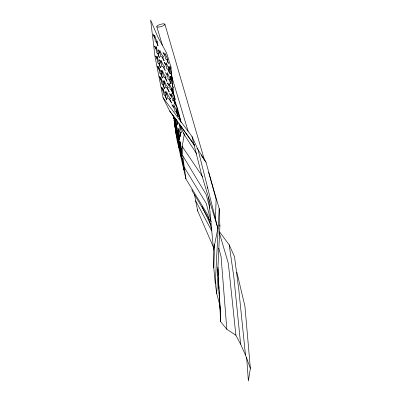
<?xml version="1.0" encoding="UTF-8"?>
<svg xmlns="http://www.w3.org/2000/svg" width="401" height="401" viewBox="0 0 401 401"><rect width="100%" height="100%" fill="white"/><g stroke="black" fill="none" stroke-linecap="round" stroke-linejoin="round"><path stroke-width="0.6" d="M246.65 357.231L248.379 380.95L250.354 368.364L245.477 355.025L240.635 344.223L235.883 335.236L226.831 329.276L220.63 321.712L220.64 314.068L218.756 286.62M172.63 83.228L172.666 83.538L172.29 83.418L173.057 87.573L172.004 83.323L171.528 83.167L171.267 80.676L170.059 76.375L171.107 79.147L170.846 76.691L172.63 83.228L170.836 66.556L166.585 52.967L157.603 36.546L150.646 20.05L154.997 56.536L163.067 97.704L169.688 111.042L194.37 144.691M220.64 314.068L219.668 304.585L216.715 293.597L215.287 283.527L213.778 267.908L214.585 244.259M215.437 219.367L216.119 199.452L206.034 162.225L198.054 149.713L191.974 136.475L163.067 97.704M216.715 293.597L219.888 226.129L219.202 208.62L208.66 172.39M215.287 283.527L219.202 208.62M177.939 122.275L177.773 124.581L177.628 121.528M181.046 126.751L180.831 129.839L181.478 132.826L180.65 132.385L180.365 136.5L180.144 132.114L179.332 131.678L180.014 129.413L179.798 125.067L180.435 128.009L180.886 126.495M174.109 95.248L171.989 88.225L172.54 90.832L171.563 88.07L173.513 95.112L175.202 99.543L174.119 95.187M211.908 230.505L207.818 214.911L185.929 178.986L182.691 155.598L182.199 146.445L184.229 134.626L183.763 132.821M213.778 267.908L213.558 249.953L217.853 228.359L198.054 149.713M164.054 60.757L162.485 56.842L163.683 57.022L161.473 54.346L159.834 50.31L160.094 52.671L158.265 49.859L160.26 54.14L160.52 56.541L161.743 56.726L164.064 60.726M173.818 118.596L173.087 115.363M169.688 111.042L177.788 121.739M219.558 231.848L229.177 244.846L234.5 256.615L238.801 289.783L245.477 355.025M196.946 148.21L197.683 149.212M194.61 145.779L179.262 123.683L184.229 134.626L196.781 154.034M201.036 155.032L206.034 162.225M182.199 146.445L202.741 176.916M184.385 167.548L206.249 203.392L211.147 221.868M182.691 155.598L206.159 194.515L209.878 208.254M209.633 220.059L192.169 190.816L191.899 189.603M194.54 194.295L195.603 200.781L211.793 231.006M201.974 206.46L210.811 225.061M195.603 200.781L197.748 211.021L213.613 247.648M177.909 109.979L176.209 105.603L175.879 105.598L173.889 98.4L174.876 101.162L174.26 98.456C174.24 100.305 176.525 104.551 176.44 105.608L177.894 109.924L181.147 122.601M217.853 228.359L201.327 173.678L191.974 136.475M156.801 26.631L162.35 45.183M172.019 77.498L188.139 131.358M219.362 232.891L228.349 263.477L235.883 335.236M164.906 24.266A4.226 1.158 -16.7 0 1 159.047 27.032A4.226 1.158 -16.7 0 1 158.611 25.068A4.226 1.158 -16.7 0 1 164.906 24.266L204.585 160.45M218.756 248.154L221.061 256.495L226.831 329.276M219.568 224.936L219.888 226.129M236.866 272.239L244.941 306.289L250.354 368.364M185.929 178.986L176.801 139.042L175.192 126.741M175.713 118.661L175.959 119.764M173.162 115.333L173.738 118.661L173.392 116.079M174.019 119.754L174.214 120.917M175.122 127.132L174.971 126.235L175.347 128.646L175.072 126.526M174.059 119.714L174.24 120.891M229.177 244.846L233.828 276.865L240.635 344.223M174.756 123.849L175.072 126.125L174.836 124.37M175.172 127.503L176.585 136.861L175.082 126.586M175.518 118.235L175.894 123.779L176.3 123.969L176.916 128.3L176.55 124.084L176.961 124.275L176.179 119.498M174.871 124.285L175.031 125.513M173.047 87.072L173.768 93.829M207.653 187.031L207.768 188.28M208.585 197.001L213.558 249.953M217.944 274.765L218.029 276.013M218.329 280.379L218.63 284.75M197.663 209.778L197.748 211.021M217.928 268.946L218.214 274.535M218.339 277.016L218.565 281.362M218.756 285.086L218.916 288.189M219.136 292.535L219.297 295.637M219.553 300.605L219.613 301.848M219.708 303.707L220.63 321.712M217.944 267.116L219.668 304.585M170.836 66.556L170.871 68.391M174.876 118.786L174.881 121.257L174.25 118.541L176.335 129.724L174.876 118.786M178.475 132.796L178.565 135.297L178.901 135.533L179.668 139.984L179.112 135.683L179.543 135.934L178.726 130.896L178.876 128.786L178.505 131.252L177.869 128.395L178.475 132.796M178.886 116.24L178.525 116.295L176.234 108.912L177.347 111.684L176.63 108.866L179.463 116.155L179.107 116.205L180.645 120.756L178.886 116.24M176.199 111.729L175.152 111.879L174.57 109.082L171.919 104.781L174.209 107.368L173.633 104.621L176.054 109.453L177.879 116.235L176.199 111.729M173.728 100.536L172.686 100.606L172.124 97.919L169.523 93.659L171.778 96.27L171.222 93.623L173.543 98.305L175.347 104.992L173.728 100.536M170.686 98.656L169.613 98.711L171.598 103.072L168.961 98.741L167.899 98.791L167.367 96.039L165.127 91.563L167.042 94.355L166.515 91.649L168.43 96.009L170.686 98.656M171.347 89.754L170.31 89.754L169.773 87.162L167.292 82.932L169.453 85.573L168.936 83.022L171.127 87.558L172.916 94.165L171.347 89.754M166.701 87.714L165.643 87.684L165.132 85.042L162.916 80.616L164.816 83.418L164.31 80.817L166.184 85.087L168.385 87.754L167.347 87.729L169.227 92.014L166.701 87.714M169.277 79.313L168.114 79.273L167.829 76.726L165.473 72.521L167.653 75.162L167.372 72.656L170.285 79.573L169.773 79.388L170.716 83.689L169.277 79.313M167.994 69.087L166.841 68.982L166.565 66.531L164.25 62.376L166.4 65.027L166.129 62.611L169.077 69.423L168.55 69.183L169.533 73.373L167.994 69.087M164.52 77.092L163.468 76.997L162.976 74.451L160.791 70.08L162.676 72.892L162.265 70.365L164.029 74.566L166.194 77.248L165.167 77.152L167.011 81.348L164.52 77.092M162.139 66.656L161.753 66.621L161.478 64.13L159.408 59.799L161.307 62.601L161.037 60.145L162.711 64.265L164.901 66.947L163.713 66.827L165.337 70.972L162.971 66.746L162.139 66.656M166.756 59.233L165.618 59.067L165.352 56.706L163.012 52.611L165.182 55.263L164.901 52.942L167.894 59.644L167.377 59.353L168.335 63.453L166.756 59.233M164.726 95.042L163.994 94.892L163.483 92.155L161.468 87.458L163.167 90.476L162.661 87.784L164.215 92.325L165.889 95.283L165.172 95.137L166.731 99.694L164.726 95.042M170.435 73.293L168.781 66.531L169.879 69.248L169.573 66.787L171.543 73.568L171.102 73.458L171.999 77.588L170.826 73.388L170.435 73.293M162.585 84.05L161.859 83.829L161.367 81.197L159.403 76.561L161.072 79.583L160.59 76.997L162.094 81.438L163.748 84.4L163.032 84.185L164.555 88.641L162.585 84.05M158.681 63.258L157.854 62.947L157.548 60.466L155.718 55.924L157.398 58.932L157.147 56.466L158.425 60.772L160.074 63.724L159.217 63.438L160.495 67.764L158.681 63.258M161.688 73.934L160.981 73.649L162.465 78.01L160.54 73.473L159.819 73.188L159.347 70.656L157.413 66.08L159.062 69.107L158.601 66.621L160.069 70.962L161.688 73.934M157.568 53.178L156.701 52.832L156.46 50.426L154.54 45.99L156.315 48.947L156.059 46.586L157.327 50.787L158.951 53.739L158.099 53.393L159.352 57.624L157.568 53.178M156.215 41.559L155.292 41.163L155.022 38.862L153.077 34.481L154.851 37.448L154.58 35.183L155.939 39.268L157.633 42.21L156.781 41.799L158.034 45.955L156.215 41.559M178.615 137.167L178.285 136.926L179.021 141.177L176.871 129.734L177.533 132.551L177.397 130.059L178.615 137.167M181.407 149.042L181.077 148.756L181.788 153.052L179.598 141.337L180.285 144.26L180.154 141.769L181.407 149.042M175.673 128.967L174.325 122.135L175.994 129.272L175.793 129.082L176.495 133.207L175.673 128.967M178.199 139.844L176.841 132.866L178.57 140.255L178.34 139.999L179.026 144.18L178.199 139.844M178.229 143.242L176.936 136.35L177.578 139.132L177.317 136.741L178.625 143.693L178.38 143.413L179.031 147.523L178.229 143.242M180.801 151.102L179.432 143.974L180.104 146.871L179.808 144.42L181.202 151.613L180.951 151.297L181.648 155.533L180.801 151.102M180.736 154.169L179.417 147.127L180.079 150.009L179.823 147.618L181.162 154.721L180.896 154.38L181.543 158.545L180.736 154.169M183.317 165.473L181.984 158.275L182.666 161.252L182.415 158.866L183.778 166.129L183.493 165.718L184.144 169.944L183.317 165.473"/></g></svg>
